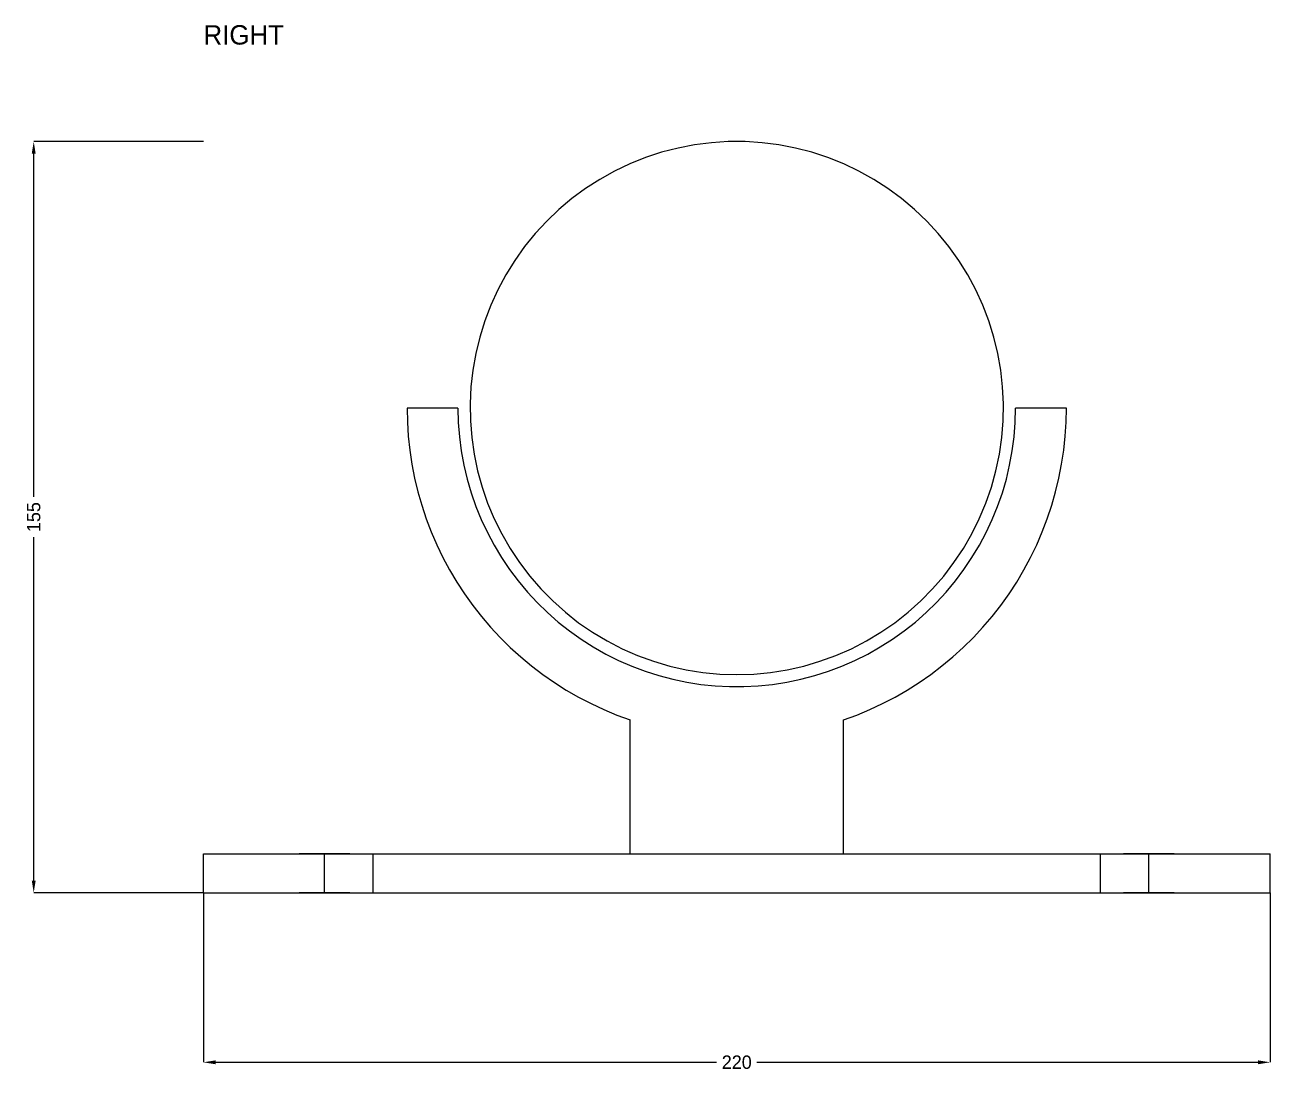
# Model space of a CAD drawing. Header units: millimetres. Extents: x -37 to 730, y -451 to 244.
# Drawn here: x 473.2 to 730, y -36.8 to 179.1 of the extents above; entities that cross this region are included whole.
import ezdxf

# ---------------------------------------------------------------- set-up
doc = ezdxf.new("R2010")
doc.units = ezdxf.units.MM
for name, color, linetype in [('DIMENSIONS', 7, 'Continuous'), ('NOTES', 7, 'Continuous'), ('RIGHT', 7, 'Continuous')]:
    doc.layers.add(name, color=color, linetype=linetype)
doc.dimstyles.get("Standard").update_dxf_attribs({"dimtxt": 2.5, "dimasz": 2.5, "dimexe": 1.25, "dimexo": 0.625, "dimtad": 1, "dimcen": 2.5, "dimazin": 3, "dimtfac": 1, "dimtmove": 0, "dimatfit": 3})

# ---------------------------------------------------------------- blocks, each defined once
blk = doc.blocks.new('_CLOSEDFILLED')
at = {"color": 0, "linetype": 'BYBLOCK'}
blk.add_solid([(-1, 0.16), (0, 0), (-1, -0.16)], dxfattribs=at)
blk = doc.blocks.new('*D5')
at = {"color": 7}
for p, q in [((510, 0), (510, -35)), ((730, 0), (730, -35)), ((512.5, -35), (615.85, -35)), ((624.15, -35), (727.5, -35))]:
    blk.add_line(p, q, dxfattribs=at)
at = {"layer": 'Defpoints'}
for p in [(510, 0), (730, 0), (510, -35)]:
    blk.add_point(p, dxfattribs=at)
at = {"layer": 'DIMENSIONS', "color": 7, "xscale": 2.5, "yscale": 2.5, "rotation": 180}
blk.add_blockref('_CLOSEDFILLED', (510, -35), dxfattribs=at)
at = {"layer": 'DIMENSIONS', "color": 7, "xscale": 2.5, "yscale": 2.5}
blk.add_blockref('_CLOSEDFILLED', (730, -35), dxfattribs=at)
at = {"layer": 'DIMENSIONS', "color": 7, "insert": (620, -35), "char_height": 2.769, "attachment_point": 5}
blk.add_mtext('220', dxfattribs=at)
blk = doc.blocks.new('*D6')
at = {"color": 7}
for p, q in [((510, 155), (475, 155)), ((475, 81.65), (475, 152.5)), ((475, 2.5), (475, 73.35)), ((510, 0), (475, 0))]:
    blk.add_line(p, q, dxfattribs=at)
at = {"layer": 'Defpoints'}
for p in [(510, 155), (475, 0), (510, 0)]:
    blk.add_point(p, dxfattribs=at)
at = {"layer": 'DIMENSIONS', "color": 7, "xscale": 2.5, "yscale": 2.5}
for p, rotation in [((475, 155), 90), ((475, 0), 270)]:
    blk.add_blockref('_CLOSEDFILLED', p, dxfattribs=dict(at, rotation=rotation))
at = {"layer": 'DIMENSIONS', "color": 7, "insert": (475, 77.5), "char_height": 2.769, "attachment_point": 5, "rotation": 90}
blk.add_mtext('155', dxfattribs=at)

msp = doc.modelspace()

# ---------------------------------------------------------------- linework, layer by layer
at = {"layer": 'RIGHT'}
for points in [[(620, 45), (623.488, 45.111), (626.963, 45.442), (630.409, 45.994), (633.813, 46.763), (637.162, 47.746), (640.441, 48.94), (643.639, 50.339), (646.741, 51.938), (649.735, 53.731), (652.61, 55.71), (655.353, 57.868), (657.954, 60.195), (660.403, 62.682), (662.688, 65.32), (664.802, 68.097), (666.735, 71.003), (668.48, 74.025), (670.03, 77.152), (671.378, 80.371), (672.52, 83.669), (673.45, 87.033), (674.164, 90.449), (674.661, 93.904), (674.938, 97.383), (674.993, 100.873), (674.827, 104.359), (674.44, 107.827), (673.834, 111.264), (673.011, 114.656), (671.975, 117.989), (670.729, 121.249), (669.28, 124.424), (667.631, 127.5), (665.791, 130.466), (663.767, 133.309), (661.566, 136.017), (659.198, 138.581), (656.672, 140.99), (653.999, 143.233), (651.188, 145.302), (648.252, 147.189), (645.202, 148.886), (642.051, 150.386), (638.811, 151.683), (635.495, 152.772), (632.117, 153.649), (628.69, 154.309), (625.228, 154.751), (621.745, 154.972), (618.255, 154.972), (614.772, 154.751), (611.31, 154.309), (607.883, 153.649), (604.505, 152.772), (601.189, 151.683), (597.949, 150.386), (594.798, 148.886), (591.748, 147.189), (588.812, 145.302), (586.001, 143.233), (583.328, 140.99), (580.802, 138.581), (578.434, 136.017), (576.233, 133.309), (574.209, 130.466), (572.369, 127.5), (570.72, 124.424), (569.271, 121.249), (568.025, 117.989), (566.989, 114.656), (566.166, 111.264), (565.56, 107.827), (565.173, 104.359), (565.007, 100.873), (565.062, 97.383), (565.339, 93.904), (565.836, 90.449), (566.55, 87.033), (567.48, 83.669), (568.622, 80.371), (569.97, 77.152), (571.52, 74.025), (573.265, 71.003), (575.198, 68.097), (577.312, 65.32), (579.597, 62.682), (582.046, 60.195), (584.647, 57.868), (587.39, 55.71), (590.265, 53.731), (593.259, 51.938), (596.361, 50.339), (599.559, 48.94), (602.838, 47.746), (606.187, 46.763), (609.591, 45.994), (613.037, 45.442), (616.512, 45.111), (620, 45)], [(620, 45), (623.488, 45.111), (626.963, 45.442), (630.409, 45.994), (633.813, 46.763), (637.162, 47.746), (640.441, 48.94), (643.639, 50.339), (646.741, 51.938), (649.735, 53.731), (652.61, 55.71), (655.353, 57.868), (657.954, 60.195), (660.403, 62.682), (662.688, 65.32), (664.802, 68.097), (666.735, 71.003), (668.48, 74.025), (670.03, 77.152), (671.378, 80.371), (672.52, 83.669), (673.45, 87.033), (674.164, 90.449), (674.661, 93.904), (674.938, 97.383), (674.993, 100.873), (674.827, 104.359), (674.44, 107.827), (673.834, 111.264), (673.011, 114.656), (671.975, 117.989), (670.729, 121.249), (669.28, 124.424), (667.631, 127.5), (665.791, 130.466), (663.767, 133.309), (661.566, 136.017), (659.198, 138.581), (656.672, 140.99), (653.999, 143.233), (651.188, 145.302), (648.252, 147.189), (645.202, 148.886), (642.051, 150.386), (638.811, 151.683), (635.495, 152.772), (632.117, 153.649), (628.69, 154.309), (625.228, 154.751), (621.745, 154.972), (618.255, 154.972), (614.772, 154.751), (611.31, 154.309), (607.883, 153.649), (604.505, 152.772), (601.189, 151.683), (597.949, 150.386), (594.798, 148.886), (591.748, 147.189), (588.812, 145.302), (586.001, 143.233), (583.328, 140.99), (580.802, 138.581), (578.434, 136.017), (576.233, 133.309), (574.209, 130.466), (572.369, 127.5), (570.72, 124.424), (569.271, 121.249), (568.025, 117.989), (566.989, 114.656), (566.166, 111.264), (565.56, 107.827), (565.173, 104.359), (565.007, 100.873), (565.062, 97.383), (565.339, 93.904), (565.836, 90.449), (566.55, 87.033), (567.48, 83.669), (568.622, 80.371), (569.97, 77.152), (571.52, 74.025), (573.265, 71.003), (575.198, 68.097), (577.312, 65.32), (579.597, 62.682), (582.046, 60.195), (584.647, 57.868), (587.39, 55.71), (590.265, 53.731), (593.259, 51.938), (596.361, 50.339), (599.559, 48.94), (602.838, 47.746), (606.187, 46.763), (609.591, 45.994), (613.037, 45.442), (616.512, 45.111), (620, 45)], [(562.5, 100), (552, 100)], [(552, 100), (552.062, 97.09), (552.249, 94.186), (552.56, 91.292), (552.994, 88.414), (553.551, 85.557), (554.23, 82.727), (555.03, 79.928), (555.948, 77.167), (556.984, 74.447), (558.135, 71.773), (559.4, 69.152), (560.775, 66.587), (562.259, 64.083), (563.849, 61.645), (565.542, 59.278), (567.334, 56.985), (569.223, 54.77), (571.205, 52.639), (573.276, 50.594), (575.433, 48.64), (577.672, 46.78), (579.988, 45.018), (582.378, 43.356), (584.836, 41.798), (587.359, 40.346), (589.941, 39.004), (592.579, 37.774), (595.267, 36.658), (598, 35.657)], [(552, 100), (552.062, 97.09), (552.249, 94.186), (552.56, 91.292), (552.994, 88.414), (553.551, 85.557), (554.23, 82.727), (555.03, 79.928), (555.948, 77.167), (556.984, 74.447), (558.135, 71.773), (559.4, 69.152), (560.775, 66.587), (562.259, 64.083), (563.849, 61.645), (565.542, 59.278), (567.334, 56.985), (569.223, 54.77), (571.205, 52.639), (573.276, 50.594), (575.433, 48.64), (577.672, 46.78), (579.988, 45.018), (582.378, 43.356), (584.836, 41.798), (587.359, 40.346), (589.941, 39.004), (592.579, 37.774), (595.267, 36.658), (598, 35.657)], [(562.5, 100), (552, 100)], [(562.5, 100), (552, 100)], [(552, 100), (552.062, 97.09), (552.249, 94.186), (552.56, 91.292), (552.994, 88.414), (553.551, 85.557), (554.23, 82.727), (555.03, 79.928), (555.948, 77.167), (556.984, 74.447), (558.135, 71.773), (559.4, 69.152), (560.775, 66.587), (562.259, 64.083), (563.849, 61.645), (565.542, 59.278), (567.334, 56.985), (569.223, 54.77), (571.205, 52.639), (573.276, 50.594), (575.433, 48.64), (577.672, 46.78), (579.988, 45.018), (582.378, 43.356), (584.836, 41.798), (587.359, 40.346), (589.941, 39.004), (592.579, 37.774), (595.267, 36.658), (598, 35.657)], [(552, 100), (552.062, 97.09), (552.249, 94.186), (552.56, 91.292), (552.994, 88.414), (553.551, 85.557), (554.23, 82.727), (555.03, 79.928), (555.948, 77.167), (556.984, 74.447), (558.135, 71.773), (559.4, 69.152), (560.775, 66.587), (562.259, 64.083), (563.849, 61.645), (565.542, 59.278), (567.334, 56.985), (569.223, 54.77), (571.205, 52.639), (573.276, 50.594), (575.433, 48.64), (577.672, 46.78), (579.988, 45.018), (582.378, 43.356), (584.836, 41.798), (587.359, 40.346), (589.941, 39.004), (592.579, 37.774), (595.267, 36.658), (598, 35.657)], [(562.5, 100), (552, 100)], [(562.5, 100), (562.576, 97.04), (562.805, 94.088), (563.185, 91.151), (563.716, 88.238), (564.396, 85.356), (565.223, 82.513), (566.196, 79.717), (567.312, 76.974), (568.567, 74.292), (569.959, 71.678), (571.483, 69.14), (573.136, 66.683), (574.913, 64.315), (576.81, 62.041), (578.821, 59.868), (580.942, 57.802), (583.166, 55.847), (585.488, 54.009), (587.901, 52.294), (590.399, 50.704), (592.976, 49.246), (595.625, 47.922), (598.338, 46.736), (601.109, 45.692), (603.93, 44.791), (606.793, 44.037), (609.691, 43.432), (612.617, 42.976), (615.562, 42.671), (618.519, 42.519), (621.481, 42.519), (624.438, 42.671), (627.383, 42.976), (630.309, 43.432), (633.207, 44.037), (636.07, 44.791), (638.891, 45.692), (641.662, 46.736), (644.375, 47.922), (647.024, 49.246), (649.601, 50.704), (652.099, 52.294), (654.512, 54.009), (656.834, 55.847), (659.058, 57.802), (661.179, 59.868), (663.19, 62.041), (665.087, 64.315), (666.864, 66.683), (668.517, 69.14), (670.041, 71.678), (671.433, 74.292), (672.688, 76.974), (673.804, 79.717), (674.777, 82.513), (675.604, 85.356), (676.284, 88.238), (676.815, 91.151), (677.195, 94.088), (677.424, 97.04), (677.5, 100)], [(562.5, 100), (562.576, 97.04), (562.805, 94.088), (563.185, 91.151), (563.716, 88.238), (564.396, 85.356), (565.223, 82.513), (566.196, 79.717), (567.312, 76.974), (568.567, 74.292), (569.959, 71.678), (571.483, 69.14), (573.136, 66.683), (574.913, 64.315), (576.81, 62.041), (578.821, 59.868), (580.942, 57.802), (583.166, 55.847), (585.488, 54.009), (587.901, 52.294), (590.399, 50.704), (592.976, 49.246), (595.625, 47.922), (598.338, 46.736), (601.109, 45.692), (603.93, 44.791), (606.793, 44.037), (609.691, 43.432), (612.617, 42.976), (615.562, 42.671), (618.519, 42.519), (621.481, 42.519), (624.438, 42.671), (627.383, 42.976), (630.309, 43.432), (633.207, 44.037), (636.07, 44.791), (638.891, 45.692), (641.662, 46.736), (644.375, 47.922), (647.024, 49.246), (649.601, 50.704), (652.099, 52.294), (654.512, 54.009), (656.834, 55.847), (659.058, 57.802), (661.179, 59.868), (663.19, 62.041), (665.087, 64.315), (666.864, 66.683), (668.517, 69.14), (670.041, 71.678), (671.433, 74.292), (672.688, 76.974), (673.804, 79.717), (674.777, 82.513), (675.604, 85.356), (676.284, 88.238), (676.815, 91.151), (677.195, 94.088), (677.424, 97.04), (677.5, 100)], [(562.5, 100), (562.576, 97.04), (562.805, 94.088), (563.185, 91.151), (563.716, 88.238), (564.396, 85.356), (565.223, 82.513), (566.196, 79.717), (567.312, 76.974), (568.567, 74.292), (569.959, 71.678), (571.483, 69.14), (573.136, 66.683), (574.913, 64.315), (576.81, 62.041), (578.821, 59.868), (580.942, 57.802), (583.166, 55.847), (585.488, 54.009), (587.901, 52.294), (590.399, 50.704), (592.976, 49.246), (595.625, 47.922), (598.338, 46.736), (601.109, 45.692), (603.93, 44.791), (606.793, 44.037), (609.691, 43.432), (612.617, 42.976), (615.562, 42.671), (618.519, 42.519), (621.481, 42.519), (624.438, 42.671), (627.383, 42.976), (630.309, 43.432), (633.207, 44.037), (636.07, 44.791), (638.891, 45.692), (641.662, 46.736), (644.375, 47.922), (647.024, 49.246), (649.601, 50.704), (652.099, 52.294), (654.512, 54.009), (656.834, 55.847), (659.058, 57.802), (661.179, 59.868), (663.19, 62.041), (665.087, 64.315), (666.864, 66.683), (668.517, 69.14), (670.041, 71.678), (671.433, 74.292), (672.688, 76.974), (673.804, 79.717), (674.777, 82.513), (675.604, 85.356), (676.284, 88.238), (676.815, 91.151), (677.195, 94.088), (677.424, 97.04), (677.5, 100)], [(562.5, 100), (562.576, 97.04), (562.805, 94.088), (563.185, 91.151), (563.716, 88.238), (564.396, 85.356), (565.223, 82.513), (566.196, 79.717), (567.312, 76.974), (568.567, 74.292), (569.959, 71.678), (571.483, 69.14), (573.136, 66.683), (574.913, 64.315), (576.81, 62.041), (578.821, 59.868), (580.942, 57.802), (583.166, 55.847), (585.488, 54.009), (587.901, 52.294), (590.399, 50.704), (592.976, 49.246), (595.625, 47.922), (598.338, 46.736), (601.109, 45.692), (603.93, 44.791), (606.793, 44.037), (609.691, 43.432), (612.617, 42.976), (615.562, 42.671), (618.519, 42.519), (621.481, 42.519), (624.438, 42.671), (627.383, 42.976), (630.309, 43.432), (633.207, 44.037), (636.07, 44.791), (638.891, 45.692), (641.662, 46.736), (644.375, 47.922), (647.024, 49.246), (649.601, 50.704), (652.099, 52.294), (654.512, 54.009), (656.834, 55.847), (659.058, 57.802), (661.179, 59.868), (663.19, 62.041), (665.087, 64.315), (666.864, 66.683), (668.517, 69.14), (670.041, 71.678), (671.433, 74.292), (672.688, 76.974), (673.804, 79.717), (674.777, 82.513), (675.604, 85.356), (676.284, 88.238), (676.815, 91.151), (677.195, 94.088), (677.424, 97.04), (677.5, 100)], [(642, 35.657), (644.733, 36.658), (647.421, 37.774), (650.059, 39.004), (652.641, 40.346), (655.164, 41.798), (657.622, 43.356), (660.012, 45.018), (662.328, 46.78), (664.567, 48.64), (666.724, 50.594), (668.795, 52.639), (670.777, 54.77), (672.666, 56.985), (674.458, 59.278), (676.151, 61.645), (677.741, 64.083), (679.225, 66.587), (680.6, 69.152), (681.865, 71.773), (683.016, 74.447), (684.052, 77.167), (684.97, 79.928), (685.77, 82.727), (686.449, 85.557), (687.006, 88.414), (687.44, 91.292), (687.751, 94.186), (687.938, 97.09), (688, 100)], [(642, 35.657), (644.733, 36.658), (647.421, 37.774), (650.059, 39.004), (652.641, 40.346), (655.164, 41.798), (657.622, 43.356), (660.012, 45.018), (662.328, 46.78), (664.567, 48.64), (666.724, 50.594), (668.795, 52.639), (670.777, 54.77), (672.666, 56.985), (674.458, 59.278), (676.151, 61.645), (677.741, 64.083), (679.225, 66.587), (680.6, 69.152), (681.865, 71.773), (683.016, 74.447), (684.052, 77.167), (684.97, 79.928), (685.77, 82.727), (686.449, 85.557), (687.006, 88.414), (687.44, 91.292), (687.751, 94.186), (687.938, 97.09), (688, 100)], [(642, 35.657), (644.733, 36.658), (647.421, 37.774), (650.059, 39.004), (652.641, 40.346), (655.164, 41.798), (657.622, 43.356), (660.012, 45.018), (662.328, 46.78), (664.567, 48.64), (666.724, 50.594), (668.795, 52.639), (670.777, 54.77), (672.666, 56.985), (674.458, 59.278), (676.151, 61.645), (677.741, 64.083), (679.225, 66.587), (680.6, 69.152), (681.865, 71.773), (683.016, 74.447), (684.052, 77.167), (684.97, 79.928), (685.77, 82.727), (686.449, 85.557), (687.006, 88.414), (687.44, 91.292), (687.751, 94.186), (687.938, 97.09), (688, 100)], [(642, 35.657), (644.733, 36.658), (647.421, 37.774), (650.059, 39.004), (652.641, 40.346), (655.164, 41.798), (657.622, 43.356), (660.012, 45.018), (662.328, 46.78), (664.567, 48.64), (666.724, 50.594), (668.795, 52.639), (670.777, 54.77), (672.666, 56.985), (674.458, 59.278), (676.151, 61.645), (677.741, 64.083), (679.225, 66.587), (680.6, 69.152), (681.865, 71.773), (683.016, 74.447), (684.052, 77.167), (684.97, 79.928), (685.77, 82.727), (686.449, 85.557), (687.006, 88.414), (687.44, 91.292), (687.751, 94.186), (687.938, 97.09), (688, 100)], [(688, 100), (677.5, 100)], [(688, 100), (677.5, 100)], [(688, 100), (677.5, 100)], [(688, 100), (677.5, 100)], [(598, 8), (598, 35.657)], [(598, 8), (598, 35.657)], [(598, 8), (598, 35.657)], [(598, 8), (598, 35.657)], [(642, 8), (642, 35.657)], [(642, 8), (642, 35.657)], [(642, 8), (642, 35.657)], [(642, 8), (642, 35.657)], [(510, 0), (510, 8)], [(510, 8), (730, 8)], [(510, 0), (510, 8)], [(510, 8), (730, 8)], [(535, 8), (532.865, 8), (531.098, 8), (530.007, 8), (529.779, 8), (530.453, 8), (531.914, 8), (533.908, 8), (536.092, 8), (538.086, 8), (539.547, 8), (540.221, 8), (539.993, 8), (538.902, 8), (537.135, 8), (535, 8)], [(535, 8), (532.865, 8), (531.098, 8), (530.007, 8), (529.779, 8), (530.453, 8), (531.914, 8), (533.908, 8), (536.092, 8), (538.086, 8), (539.547, 8), (540.221, 8), (539.993, 8), (538.902, 8), (537.135, 8), (535, 8)], [(535, 0), (535, 8)], [(535, 0), (535, 8)], [(545, 8), (695, 8)], [(545, 8), (695, 8)], [(545, 8), (695, 8)], [(545, 8), (695, 8)], [(545, 8), (695, 8)], [(545, 8), (695, 8)], [(545, 8), (695, 8)], [(545, 8), (695, 8)], [(545, 8), (695, 8)], [(545, 8), (695, 8)], [(545, 0), (545, 8)], [(545, 0), (545, 8)], [(545, 0), (545, 8)], [(545, 0), (545, 8)], [(545, 0), (545, 8)], [(545, 0), (545, 8)], [(545, 0), (545, 8)], [(545, 0), (545, 8)], [(545, 0), (545, 8)], [(545, 0), (545, 8)], [(598, 8), (642, 8)], [(598, 8), (642, 8)], [(598, 8), (642, 8)], [(598, 8), (642, 8)], [(695, 0), (695, 8)], [(695, 0), (695, 8)], [(695, 0), (695, 8)], [(695, 0), (695, 8)], [(695, 0), (695, 8)], [(695, 0), (695, 8)], [(695, 0), (695, 8)], [(695, 0), (695, 8)], [(695, 0), (695, 8)], [(695, 0), (695, 8)], [(705, 8), (702.865, 8), (701.098, 8), (700.007, 8), (699.779, 8), (700.453, 8), (701.914, 8), (703.908, 8), (706.092, 8), (708.086, 8), (709.547, 8), (710.221, 8), (709.993, 8), (708.902, 8), (707.135, 8), (705, 8)], [(705, 8), (702.865, 8), (701.098, 8), (700.007, 8), (699.779, 8), (700.453, 8), (701.914, 8), (703.908, 8), (706.092, 8), (708.086, 8), (709.547, 8), (710.221, 8), (709.993, 8), (708.902, 8), (707.135, 8), (705, 8)], [(705, 0), (705, 8)], [(705, 0), (705, 8)], [(730, 0), (730, 8)], [(730, 0), (730, 8)], [(510, 0), (730, 0)], [(510, 0), (730, 0)], [(535, 0), (532.865, 0), (531.098, 0), (530.007, 0), (529.779, 0), (530.453, 0), (531.914, 0), (533.908, 0), (536.092, 0), (538.086, 0), (539.547, 0), (540.221, 0), (539.993, 0), (538.902, 0), (537.135, 0), (535, 0)], [(535, 0), (532.865, 0), (531.098, 0), (530.007, 0), (529.779, 0), (530.453, 0), (531.914, 0), (533.908, 0), (536.092, 0), (538.086, 0), (539.547, 0), (540.221, 0), (539.993, 0), (538.902, 0), (537.135, 0), (535, 0)], [(545, 0), (695, 0)], [(545, 0), (695, 0)], [(545, 0), (695, 0)], [(545, 0), (695, 0)], [(545, 0), (695, 0)], [(545, 0), (695, 0)], [(545, 0), (695, 0)], [(545, 0), (695, 0)], [(545, 0), (695, 0)], [(545, 0), (695, 0)], [(705, 0), (702.865, 0), (701.098, 0), (700.007, 0), (699.779, 0), (700.453, 0), (701.914, 0), (703.908, 0), (706.092, 0), (708.086, 0), (709.547, 0), (710.221, 0), (709.993, 0), (708.902, 0), (707.135, 0), (705, 0)], [(705, 0), (702.865, 0), (701.098, 0), (700.007, 0), (699.779, 0), (700.453, 0), (701.914, 0), (703.908, 0), (706.092, 0), (708.086, 0), (709.547, 0), (710.221, 0), (709.993, 0), (708.902, 0), (707.135, 0), (705, 0)]]:
    msp.add_lwpolyline(points, dxfattribs=at)

# ---------------------------------------------------------------- texts
at = {"layer": 'NOTES'}
msp.add_text('RIGHT', height=4, dxfattribs=at).set_placement((510, 175))

# ---------------------------------------------------------------- dimensions: what is measured, and where the dimension line sits
at = {"layer": 'DIMENSIONS'}
dim = msp.add_linear_dim(base=(475, 0), p1=(510, 0), p2=(510, 155), angle=90, dimstyle='Standard', override={"dimtxt": 2.769231, "dimasz": 2.5, "dimdec": 2, "dimclrd": 7, "dimclre": 7, "dimclrt": 7}, dxfattribs=at)
dim.commit()
dim.dimension.update_dxf_attribs({"geometry": '*D6', "text_midpoint": (475, 77.5)})
dim = msp.add_linear_dim(base=(510, -35), p1=(510, 0), p2=(730, 0), dimstyle='Standard', override={"dimtxt": 2.769231, "dimasz": 2.5, "dimdec": 2, "dimclrd": 7, "dimclre": 7, "dimclrt": 7}, dxfattribs=at)
dim.commit()
dim.dimension.update_dxf_attribs({"geometry": '*D5', "text_midpoint": (620, -35)})

doc.saveas('drawing.dxf')
